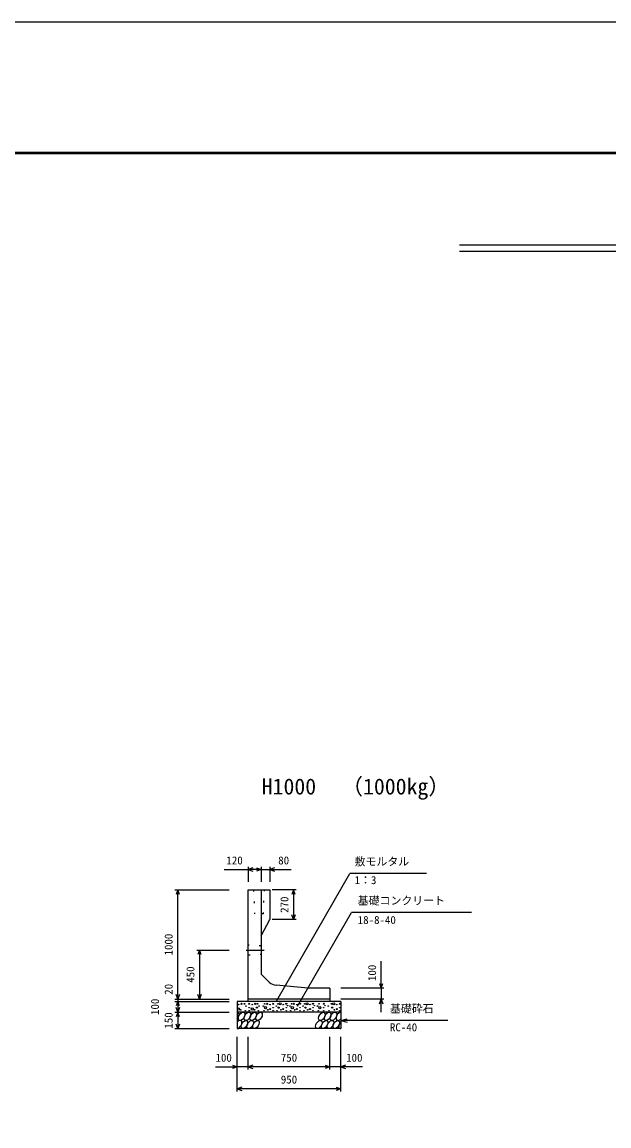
# Model space of a CAD drawing. Units: millimetres, scale not verified. Extents: x -50400 to 50400, y -17820 to 17820.
# Drawn here: x 15278 to 20657, y 7711 to 17820 of the extents above; entities that cross this region are included whole.
import ezdxf
from ezdxf.enums import TextEntityAlignment as Align

# ---------------------------------------------------------------- set-up
doc = ezdxf.new("R2010")
doc.units = ezdxf.units.MM
doc.header["$LTSCALE"] = 60
doc.linetypes.add('DOTTED', pattern=[1.75, 0.25, -1.5])
doc.linetypes.add('LONG_DASHED_DOTTED', pattern=[15.25, 12, -1.5, 0.25, -1.5])
for name, color, linetype, lineweight in [('0-0_CENTER', 7, 'LONG_DASHED_DOTTED', 25), ('0-1_DIM', 7, 'Continuous', 25), ('0-2_Defpoints', 5, 'Continuous', 25), ('0-3_HATCH', 6, 'Continuous', 25), ('0-6_OUTLINE', 1, 'Continuous', 25), ('0-7_OUTLINE2', 4, 'DOTTED', 25), ('0-8_TXT', 7, 'Continuous', 25), ('0-9_WAKU', 3, 'Continuous', 25)]:
    doc.layers.add(name, color=color, linetype=linetype, lineweight=lineweight)
doc.styles.add('ＭＳ ゴシック', font='')
doc.styles.get('ＭＳ ゴシック').set_extended_font_data('MS Gothic')

msp = doc.modelspace()

# ---------------------------------------------------------------- linework, layer by layer
at = {"layer": '0-0_CENTER'}
msp.add_line((17331.19, 9322.24), (17495.98, 9322.24), dxfattribs=at)
at = {"layer": '0-1_DIM'}
for p, q in [((17130.14, 10059.13), (17350, 10059.13)), ((17350, 10084.13), (17350, 9947.24)), ((17470, 10059.13), (17350, 10059.13)), ((17470, 10084.13), (17470, 9947.24)), ((17470, 10059.13), (17550, 10059.13)), ((17550, 10084.13), (17550, 9947.24)), ((17550, 10059.13), (17745.96, 10059.13)), ((17612.15, 8860.91), (18283.42, 10023.59)), ((18985.83, 10023.59), (18283.42, 10023.59)), ((16680, 9872.24), (17175, 9872.24)), ((16705, 8872.24), (16705, 9872.24)), ((17791.41, 9872.24), (17569.5, 9872.24)), ((17766.41, 9872.24), (17766.41, 9602.24)), ((17801.63, 8806.52), (18297.9, 9666.08)), ((19397.44, 9666.08), (18297.9, 9666.08)), ((17791.41, 9602.24), (17569.5, 9602.24)), ((16880, 9322.24), (17175, 9322.24)), ((16905, 9322.24), (16905, 8872.24)), ((18570, 8972.24), (18570, 9219.93)), ((18595, 8972.24), (18200, 8972.24)), ((18570, 8972.24), (18570, 8872.24)), ((16680, 8872.24), (17175, 8872.24)), ((16680, 8852.24), (17175, 8852.24)), ((16705, 8872.24), (16705, 8852.24)), ((16705, 8852.24), (16705, 8752.24)), ((18595, 8872.24), (18200, 8872.24)), ((18570, 8752.24), (18570, 8872.24)), ((16680, 8752.24), (17175, 8752.24)), ((16705, 8752.24), (16705, 8602.24)), ((16680, 8602.24), (17175, 8602.24)), ((18200, 8677.24), (18257.96, 8692.76)), ((19180.32, 8677.24), (18200, 8677.24)), ((18200, 8677.24), (18257.96, 8661.71)), ((17250, 8027.24), (17250, 8527.24)), ((17350, 8227.24), (17350, 8527.24)), ((18100, 8227.24), (18100, 8527.24)), ((18100, 8227.24), (18100, 8527.24)), ((18200, 8027.24), (18200, 8527.24)), ((17050.46, 8252.24), (17250, 8252.24)), ((17350, 8252.24), (17250, 8252.24)), ((18100, 8252.24), (17350, 8252.24)), ((18200, 8252.24), (18100, 8252.24)), ((18399.54, 8252.24), (18200, 8252.24)), ((18200, 8052.24), (17250, 8052.24))]:
    msp.add_line(p, q, dxfattribs=at)
for points in [[(17392.29, 10074.52), (17350, 10059.13), (17392.29, 10043.74)], [(17427.71, 10074.52), (17470, 10059.13), (17427.71, 10043.74)], [(17592.29, 10074.52), (17550, 10059.13), (17592.29, 10043.74)], [(16720.39, 9829.95), (16705, 9872.24), (16689.61, 9829.95)], [(17781.8, 9829.95), (17766.41, 9872.24), (17751.02, 9829.95)], [(17781.8, 9644.52), (17766.41, 9602.24), (17751.02, 9644.52)], [(16920.39, 9279.95), (16905, 9322.24), (16889.61, 9279.95)], [(18554.61, 9014.52), (18570, 8972.24), (18585.39, 9014.52)], [(16720.39, 8914.52), (16705, 8872.24), (16689.61, 8914.52)], [(16920.39, 8914.52), (16905, 8872.24), (16889.61, 8914.52)], [(16720.39, 8809.95), (16705, 8852.24), (16689.61, 8809.95)], [(18554.61, 8829.95), (18570, 8872.24), (18585.39, 8829.95)], [(16720.39, 8794.52), (16705, 8752.24), (16689.61, 8794.52)], [(16720.39, 8709.95), (16705, 8752.24), (16689.61, 8709.95)], [(16720.39, 8644.52), (16705, 8602.24), (16689.61, 8644.52)], [(17207.71, 8267.63), (17250, 8252.24), (17207.71, 8236.84)], [(17392.29, 8267.63), (17350, 8252.24), (17392.29, 8236.84)], [(18057.71, 8267.63), (18100, 8252.24), (18057.71, 8236.84)], [(18242.29, 8267.63), (18200, 8252.24), (18242.29, 8236.84)], [(17292.29, 8067.63), (17250, 8052.24), (17292.29, 8036.84)], [(18157.71, 8067.63), (18200, 8052.24), (18157.71, 8036.84)]]:
    msp.add_lwpolyline(points, dxfattribs=at)
at = {"layer": '0-2_Defpoints'}
msp.add_lwpolyline([(0, -17820), (50400, -17820), (50400, 17820), (0, 17820)], close=True, dxfattribs=at)
at = {"layer": '0-3_HATCH'}
for centre, radius in [((17261.9, 8822.41), 2.5), ((17289.94, 8829.41), 5), ((17317.07, 8829.41), 2.5), ((17331.09, 8808.4), 2.5), ((17359.97, 8830.29), 5), ((17359.97, 8794.4), 2.5), ((17388.01, 8822.41), 2.5), ((17416.04, 8829.41), 5), ((17430.06, 8794.4), 5), ((17437.07, 8829.41), 2.5), ((17451.09, 8808.4), 2.5), ((17488.91, 8808.4), 2.5), ((17509.94, 8794.4), 10), ((17502.93, 8829.41), 2.5), ((17523.96, 8829.41), 5), ((17551.99, 8822.41), 2.5), ((17580.03, 8830.29), 5), ((17580.03, 8794.4), 2.5), ((17608.91, 8808.4), 2.5), ((17622.93, 8829.41), 2.5), ((17629.94, 8794.4), 5), ((17643.96, 8829.41), 10), ((17671.99, 8822.41), 2.5), ((17700.03, 8830.29), 5), ((17700.03, 8794.4), 2.5), ((17711.37, 8812.72), 2.5), ((17734.13, 8808.4), 2.5), ((17755.16, 8794.4), 10), ((17748.15, 8829.41), 2.5), ((17769.18, 8829.41), 5), ((17797.22, 8822.41), 2.5), ((17825.26, 8830.29), 5), ((17825.26, 8794.4), 2.5), ((17854.13, 8808.4), 2.5), ((17868.15, 8829.41), 2.5), ((17875.16, 8794.4), 5), ((17889.18, 8829.41), 10), ((17917.22, 8822.41), 2.5), ((17945.26, 8830.29), 5), ((17945.26, 8794.4), 2.5), ((17956.6, 8812.72), 2.5), ((17986.06, 8808.4), 2.5), ((18007.09, 8794.4), 10), ((18000.08, 8829.41), 2.5), ((18043.7, 8830.29), 5), ((18043.7, 8794.4), 2.5), ((18055.04, 8812.72), 2.5), ((18084.5, 8808.4), 2.5), ((18113.47, 8829.41), 2.5), ((18120.49, 8794.4), 5), ((18134.51, 8829.41), 10), ((18162.54, 8822.41), 2.5), ((18190.58, 8830.29), 5), ((18190.58, 8794.4), 2.5), ((17261.9, 8781.26), 10), ((17282.93, 8774.26), 2.5), ((17324.08, 8766.38), 2.5), ((17359.97, 8766.38), 2.5), ((17388.01, 8781.26), 10), ((17409.03, 8774.26), 2.5), ((17444.08, 8766.38), 2.5), ((17495.92, 8766.38), 2.5), ((17530.97, 8774.26), 2.5), ((17551.99, 8781.26), 5), ((17580.03, 8766.38), 2.5), ((17615.92, 8766.38), 2.5), ((17650.97, 8774.26), 2.5), ((17671.99, 8781.26), 5), ((17700.03, 8766.38), 2.5), ((17741.14, 8766.38), 2.5), ((17776.19, 8774.26), 2.5), ((17797.22, 8781.26), 5), ((17825.26, 8766.38), 2.5), ((17861.14, 8766.38), 2.5), ((17896.19, 8774.26), 2.5), ((17917.22, 8781.26), 5), ((17945.26, 8766.38), 2.5), ((17993.07, 8766.38), 2.5), ((18043.7, 8766.38), 2.5), ((18091.51, 8766.38), 2.5), ((18141.51, 8774.26), 2.5), ((18162.54, 8781.26), 5), ((18190.58, 8766.38), 2.5)]:
    msp.add_circle(centre, radius, dxfattribs=at)
for centre, start_param, end_param in [((17237.63, 8714.71), 4.385593, 6.67454438), ((18186.14, 8714.71), 0.33577149, 4.44118059), ((17262.96, 8639.72), 3.51114638, 7.548991), ((18211.46, 8639.72), 1.2110787, 3.56587337)]:
    msp.add_ellipse(centre, major_axis=(21.81, 35.31), ratio=0.5792, start_param=start_param, end_param=end_param, dxfattribs=at)
for centre in [(17290.84, 8714.71), (17344.05, 8714.71), (17397.26, 8714.71), (17450.47, 8714.71), (18026.51, 8714.71), (18079.72, 8714.71), (18132.93, 8714.71), (17316.16, 8639.72), (17369.37, 8639.72), (17422.58, 8639.72), (17998.63, 8639.72), (18051.84, 8639.72), (18105.04, 8639.72), (18158.25, 8639.72)]:
    msp.add_ellipse(centre, major_axis=(21.81, 35.31), ratio=0.5792, dxfattribs=at)
at = {"layer": '0-6_OUTLINE'}
for p, q in [((17350, 9872.24), (17550, 9872.24)), ((17350, 8852.24), (17350, 9872.24)), ((17470, 9872.24), (17470, 9102.24)), ((17550, 9872.24), (17550, 9602.24)), ((17470, 9452.24), (17550, 9602.24)), ((17544.4, 9027.84), (17470, 9102.24)), ((17900, 8972.24), (17606.06, 8998.96)), ((18100, 8972.24), (17900, 8972.24)), ((18100, 8972.24), (18100, 8852.24)), ((18200, 8852.24), (17250, 8852.24)), ((17250, 8852.24), (17250, 8602.24)), ((18100, 8872.24), (17350, 8872.24)), ((18200, 8852.24), (18200, 8602.24)), ((18200, 8752.24), (17250, 8752.24)), ((18200, 8602.24), (17250, 8602.24))]:
    msp.add_line(p, q, dxfattribs=at)
msp.add_arc((17615.11, 9098.55), 100, 225, 264.80557, dxfattribs=at)
at = {"layer": '0-7_OUTLINE2'}
for p, q in [((17400, 9872.24), (17410, 9652.24)), ((17490, 9652.24), (17500, 9872.24)), ((17490, 9652.24), (17410, 9652.24)), ((17355, 9366.92), (17350, 9372.24)), ((17465, 9360.05), (17355, 9366.92)), ((17465, 9360.05), (17470, 9364.74)), ((17355, 9277.55), (17350, 9272.24)), ((17355, 9277.55), (17465, 9284.42)), ((17465, 9284.42), (17470, 9279.74))]:
    msp.add_line(p, q, dxfattribs=at)
at = {"layer": '0-8_TXT'}
for p, q in [((19287.76, 15780), (31112.24, 15780)), ((19287.76, 15722.4), (31112.24, 15722.4))]:
    msp.add_line(p, q, dxfattribs=at)
at = {"layer": '0-9_WAKU', "lineweight": 50}
msp.add_lwpolyline([(1200, -16620), (49200, -16620), (49200, 16620), (1200, 16620)], close=True, dxfattribs=at)

# ---------------------------------------------------------------- texts
at = {"layer": '0-1_DIM', "style": 'ＭＳ ゴシック'}
for s, p in [('120', (17151.36, 10084.13)), ('80', (17626.26, 10084.13)), ('敷モルタル', (18326.27, 10073.59)), ('1：3', (18326.27, 9903.47)), ('基礎コンクリート', (18355.15, 9716.08)), ('18-8-40', (18355.15, 9538.45)), ('基礎砕石', (18650.25, 8727.24)), ('RC-40', (18650.25, 8555.86)), ('100', (17051.36, 8277.24)), ('750', (17650, 8277.24)), ('100', (18248.64, 8277.24)), ('950', (17650, 8077.24))]:
    msp.add_text(s, height=73.31, dxfattribs=at).set_placement(p, align=Align.BOTTOM_LEFT)
for s, p in [('270', (17741.41, 9662.24)), ('1000', (16680, 9272.24)), ('450', (16880, 9022.24)), ('100', (18545, 9037.88)), ('20', (16680, 8912.3)), ('100', (16555, 8727.24)), ('150', (16680, 8602.24))]:
    msp.add_text(s, height=73.31, rotation=90, dxfattribs=at).set_placement(p, align=Align.BOTTOM_LEFT)
at = {"layer": '0-8_TXT', "style": 'ＭＳ ゴシック'}
for s, p in [('（1000kg）', (18203.62, 10702.48)), ('H1000', (17475, 10702.48))]:
    msp.add_text(s, height=146.6, dxfattribs=at).set_placement(p, align=Align.BOTTOM_LEFT)

doc.saveas('drawing.dxf')
